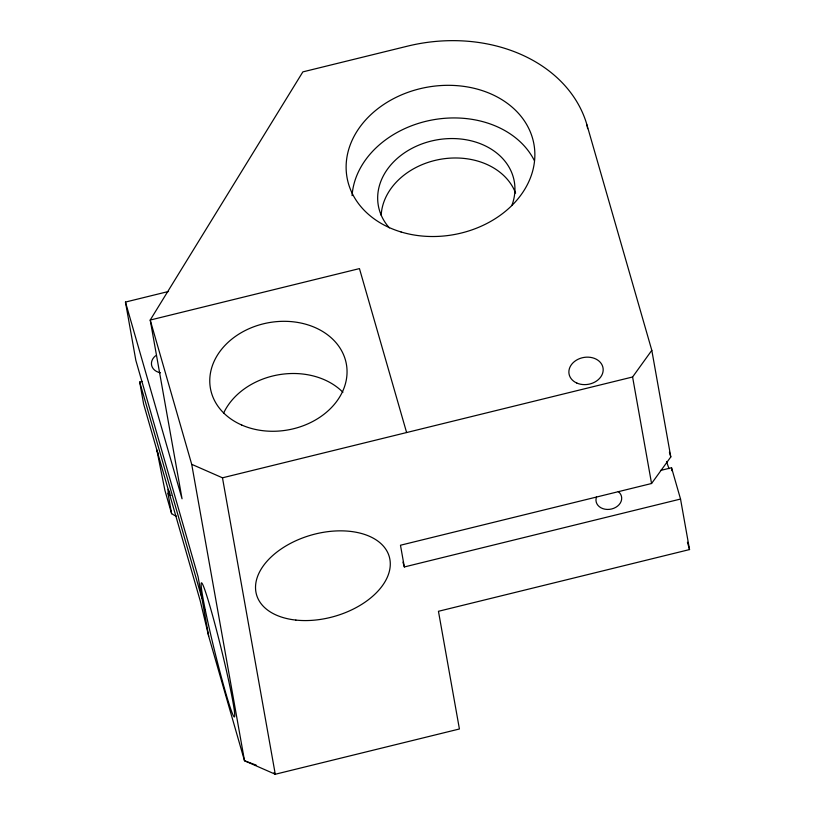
<?xml version="1.0" encoding="UTF-8"?>
<svg xmlns="http://www.w3.org/2000/svg" width="815" height="815" viewBox="0 0 815 815"><rect width="100%" height="100%" fill="white"/><g stroke="black" fill="none" stroke-linecap="round" stroke-linejoin="round"><path stroke-width="1.22" d="M176.427 516.16A25.886 20.426 -10.1 0 1 174.481 515.396L171.608 513.684L168.063 493.778L168.155 489.346L170.009 493.452M406.614 432.541L359.456 268.604L150.215 320.051L191.708 464.316L222.475 477.814L632.593 376.988L651.806 350.328L586.963 124.909A151.02 119.163 -10.1 0 0 407.48 46.16L302.864 71.883L150.215 320.051L182.051 498.8L125.459 302.07L168.542 291.475M660.456 470.479L671.54 467.749L680.535 499.045L404.342 566.955L400.471 545.235L651.562 483.509L670.796 456.94L651.806 350.328M680.535 499.045L689.541 549.565L438.45 611.291L459.416 728.987L275.276 774.25L244.51 760.752L208.671 636.158L200.225 600.828L143.634 404.097L139.701 382.031L142.126 381.43M256.216 765.132L244.51 760.752L191.708 464.316M168.063 493.778L170.936 495.5M273.942 772.763L275.276 774.25L222.475 477.814M158.467 454.719L156.837 450.002L164.915 490.386L171.608 513.684M669.41 452.142L670.796 456.94M687.422 542.23L689.541 549.565M402.956 562.136L404.342 566.955M139.701 382.031L201.957 598.424M632.593 376.988L651.562 483.509M586.963 124.909L587.625 128.627M208.671 636.158L198.106 576.816L135.85 360.413L125.459 302.07M352.07 195.641A94.927 74.909 -10.1 0 1 431.441 120.111A94.927 74.909 -10.1 0 1 534.263 160.433M389.366 227.884A69.041 54.473 -10.1 0 1 436.371 139.966A69.041 54.473 -10.1 0 1 511.83 205.512M669.023 468.666A69.041 3.474 76.2 0 1 666.527 461.443M671.54 467.749A69.041 3.474 76.2 0 1 671.825 470.724M618.29 491.547A12.948 10.218 -10.1 0 1 611.658 508.978A12.948 10.218 -10.1 0 1 596.539 496.895M223.524 413.307A69.041 54.473 -10.1 0 1 278.322 374.819A69.041 54.473 -10.1 0 1 342.911 392.28M381.186 215.292A69.041 54.473 -10.1 0 1 441.322 159.139A69.041 54.473 -10.1 0 1 515.6 193.124M160.474 372.801A12.948 10.218 -10.1 0 1 155.573 355.758M295.865 620.083A69.041 42.268 -16 0 0 389.865 559.233A69.041 42.268 -16 0 0 282.988 547.761A69.041 42.268 -16 0 0 295.865 620.083M205.299 610.048A69.041 3.474 76.2 0 0 233.874 716.538A69.041 3.474 76.2 0 0 214.671 623.169A69.041 3.474 76.2 0 0 205.299 610.048M401.082 231.98A94.927 74.909 -10.1 0 0 534.457 147.739A94.927 74.909 -10.1 0 0 385.933 103.036A94.927 74.909 -10.1 0 0 401.082 231.98M241.739 425.033A69.041 54.473 -10.1 0 0 346.996 373.973A69.041 54.473 -10.1 0 0 246.507 329.881A69.041 54.473 -10.1 0 0 241.739 425.033M576.857 383.07A17.258 13.621 -10.1 0 0 603.171 370.305A17.258 13.621 -10.1 0 0 578.049 359.283A17.258 13.621 -10.1 0 0 576.857 383.07"/></g></svg>
